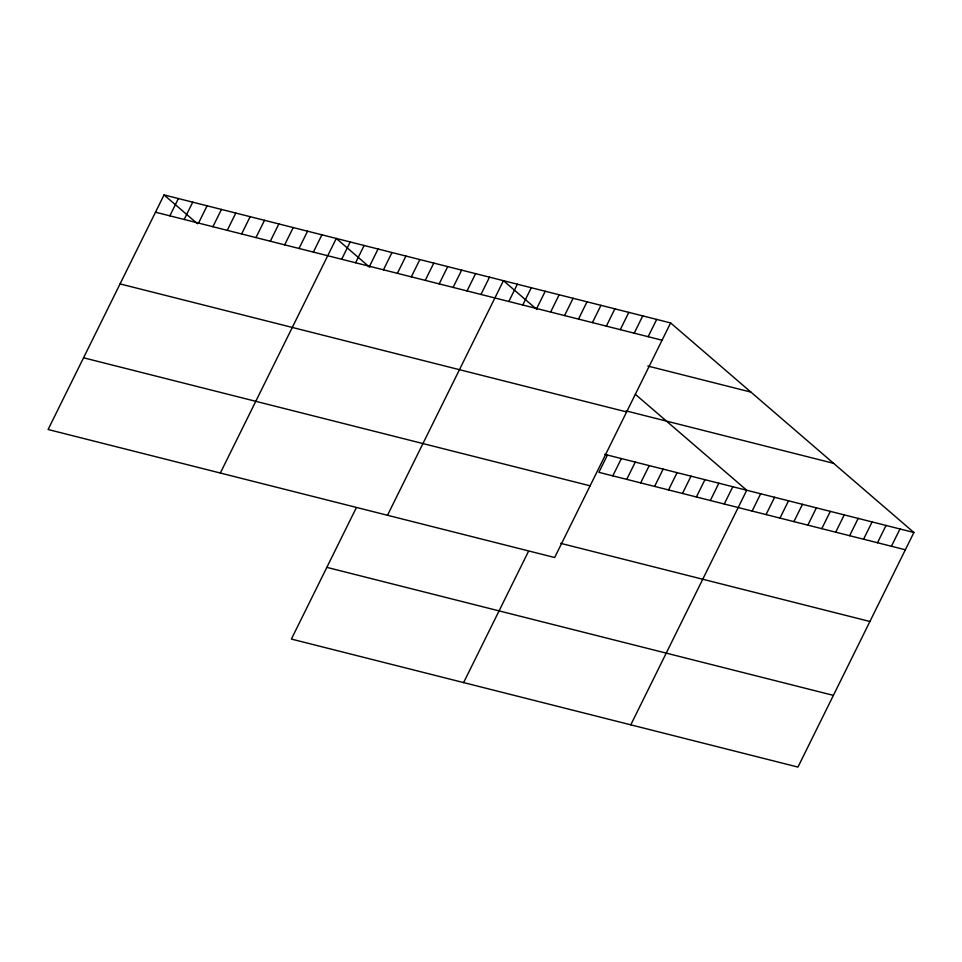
<?xml version="1.0" encoding="UTF-8"?>
<svg xmlns="http://www.w3.org/2000/svg" width="962" height="962" viewBox="0 0 962 962"><rect width="100%" height="100%" fill="white"/><g stroke="black" fill="none" stroke-linecap="round" stroke-linejoin="round"><path stroke-width="1.44" d="M164.045 194.925L48.1 429.509L554.665 557.515L670.61 322.931L164.045 194.925L197.487 223.737M169.853 215.837L178.391 198.545M184.199 219.456L192.749 202.176M198.557 223.088L207.095 205.796M212.903 226.719L221.452 209.427M227.26 230.339L235.798 213.059M241.618 233.97L250.156 216.678M255.964 237.59L264.514 220.31M270.322 241.221L278.86 223.942M284.668 244.853L293.218 227.561M299.026 248.473L307.563 231.193M313.372 252.104L321.921 234.812M220.334 473.027L336.279 238.444L369.721 267.256M341.666 259.247L350.204 241.967M355.591 262.77L364.129 245.49M369.516 266.294L378.066 249.002M383.453 269.817L391.991 252.525M397.378 273.328L405.928 256.048M411.315 276.852L419.853 259.572M425.24 280.375L433.79 263.083M439.177 283.898L447.715 266.606M453.102 287.41L461.652 270.13M356.048 508.249L291.39 639.069L797.955 767.075L913.9 532.491L670.61 322.931M467.039 290.933L475.577 273.653M480.964 294.456L489.514 277.164M387.506 515.271L503.439 280.688L536.892 309.499M508.826 301.491L517.376 284.211M522.763 305.014L531.301 287.734M536.688 308.537L545.238 291.245M550.625 312.061L559.162 294.769M564.55 315.572L573.099 298.292M578.487 319.095L587.024 301.803M592.412 322.619L600.961 305.327M606.349 326.13L614.886 308.85M620.274 329.653L628.823 312.373M634.211 333.177L642.748 315.885M463.624 682.587L528.282 551.779M648.135 336.7L656.685 319.408M607.419 455.05L598.881 472.33L905.362 549.783M612.818 475.853L621.356 458.573M626.743 479.377L635.281 462.085M640.668 482.9L649.218 465.608M654.605 486.411L663.143 469.131M668.53 489.935L677.08 472.655M682.467 493.458L691.005 476.166M696.392 496.981L704.942 479.689M710.329 500.493L718.867 483.213M724.254 504.016L732.803 486.736M630.795 724.831L746.728 490.247L635.425 394.372M752.116 511.062L760.665 493.771M766.053 514.574L774.59 497.294M779.978 518.097L788.527 500.817M793.915 521.62L802.452 504.328M807.839 525.144L816.389 507.852M821.776 528.655L830.314 511.375M835.701 532.178L844.251 514.898M849.638 535.702L858.176 518.41M863.563 539.225L872.113 521.933M877.5 542.736L886.038 525.456M891.425 546.26L899.975 528.98M155.495 212.205L662.072 340.211M647.811 366.041L750.901 392.087M626.046 410.882L833.609 463.335M120.058 283.91L626.623 411.928M604.641 454.341L913.9 532.491M83.538 357.792L590.115 485.81M560.654 543.338L869.913 621.488M326.827 567.364L833.405 695.37"/></g></svg>
